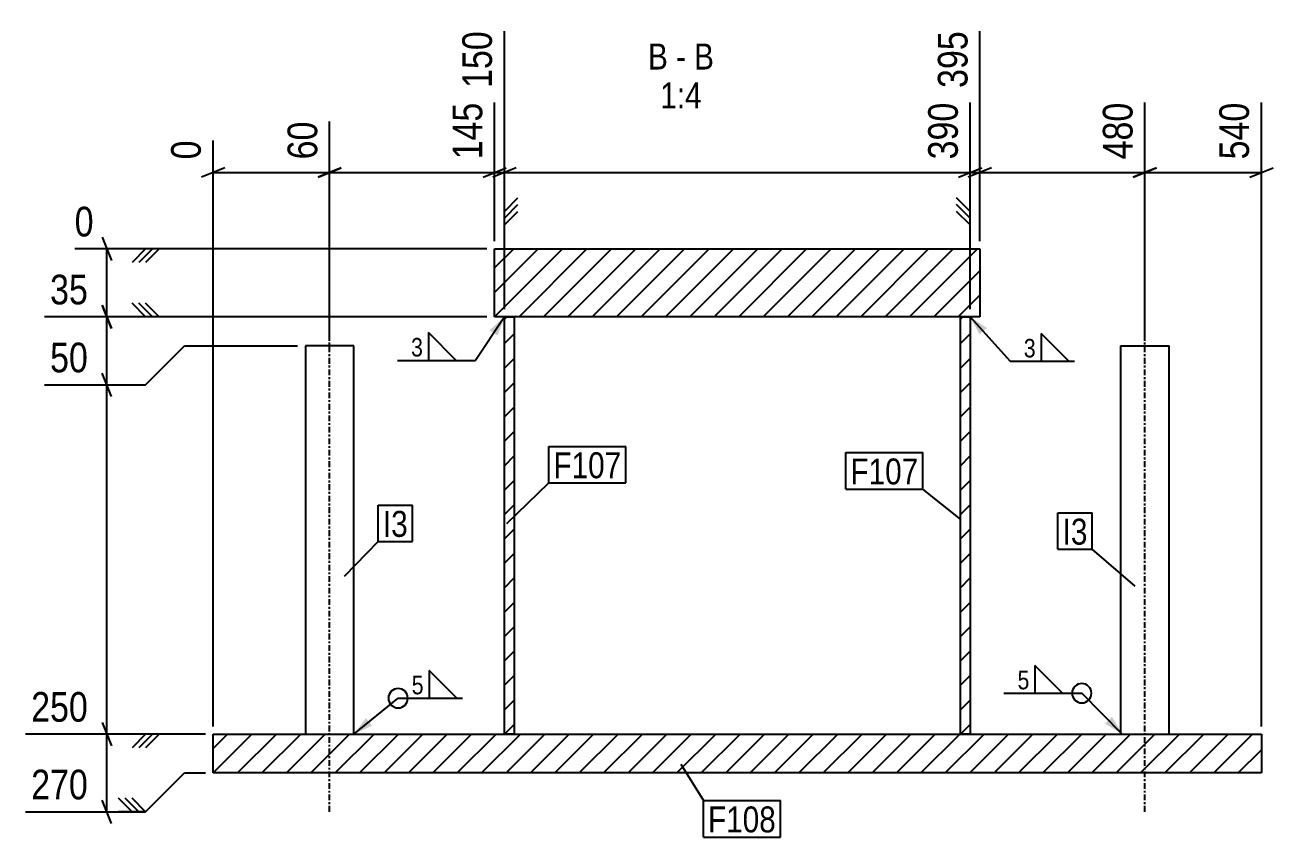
# Model space of a CAD drawing. Header units: millimetres. Extents: x 9 to 43771, y 10 to 1769.
# Drawn here: x 9 to 652, y 10 to 428 of the extents above; entities that cross this region are included whole.
import ezdxf

# ---------------------------------------------------------------- set-up
doc = ezdxf.new("R2010")
doc.units = ezdxf.units.MM
doc.linetypes.add('DXK_LINE_DOT2', pattern=[3.9198, 1.9599, -1.9599])
doc.linetypes.add('DXK_LINE_DOT3', pattern=[5.9187, 2.979, -0.9799, 0.9799, -0.9799])
for name, color, linetype in [('MÅLSÆTNING', 7, 'Continuous'), ('STÅL', 7, 'Continuous'), ('TEKST', 7, 'Continuous')]:
    doc.layers.add(name, color=color, linetype=linetype)
doc.styles.add('Arial Narrow', font='ARIALN.TTF', dxfattribs={"height": 0.2})

msp = doc.modelspace()

# ---------------------------------------------------------------- hatches: boundary and pattern name
at = {"layer": 'STÅL', "linetype": 'Continuous'}
h = msp.add_hatch(dxfattribs=at)
h.set_pattern_fill('', scale=2.8, style=0, pattern_type=0)
h.set_pattern_definition([(45, (251.279, 277.624), (-6.28618, 6.28618), [])])
h.paths.add_polyline_path([(251.28, 312.62), (251.28, 277.62), (501.28, 277.62), (501.28, 312.62)])
h = msp.add_hatch(dxfattribs=at)
h.set_pattern_fill('', scale=2.8, style=0, pattern_type=0)
h.set_pattern_definition([(45, (256.2846, 62.624), (-6.28618, 6.28618), [])])
h.paths.add_polyline_path([(256.28, 277.62), (256.28, 62.62), (261.28, 62.62), (261.28, 277.62)])
h = msp.add_hatch(dxfattribs=at)
h.set_pattern_fill('', scale=2.8, style=0, pattern_type=0)
h.set_pattern_definition([(45, (491.279, 62.624), (-6.28618, 6.28618), [])])
h.paths.add_polyline_path([(491.28, 277.62), (491.28, 62.62), (496.28, 62.62), (496.28, 277.62)])
h = msp.add_hatch(dxfattribs=at)
h.set_pattern_fill('', scale=2.8, style=0, pattern_type=0)
h.set_pattern_definition([(45, (106.279, 42.624), (-6.28618, 6.28618), [])])
h.paths.add_polyline_path([(106.28, 62.62), (106.28, 42.62), (646.28, 42.62), (646.28, 62.62)])
at = {"layer": 'TEKST', "linetype": 'Continuous'}
for points in [[(248.66, 270.69), (256.28, 277.62), (252.82, 267.92)], [(501.1, 268.51), (496.28, 277.62), (504.82, 271.86)], [(188.12, 66.99), (178.78, 62.62), (184.97, 70.87)], [(569.34, 71.49), (574.6, 62.62), (565.79, 67.98)]]:
    msp.add_hatch(color=3, dxfattribs=at).paths.add_polyline_path(points)

# ---------------------------------------------------------------- linework, layer by layer
at = {"layer": 'MÅLSÆTNING', "color": 7, "linetype": 'Continuous'}
for p, q in [((256.28, 281.62), (256.28, 424.77)), ((256.28, 281.62), (256.28, 424.77)), ((501.28, 316.62), (501.28, 424.77)), ((501.28, 316.62), (501.28, 424.77)), ((251.28, 316.62), (251.28, 387.97)), ((251.28, 316.62), (251.28, 387.97)), ((496.28, 281.62), (496.28, 387.97)), ((496.28, 281.62), (496.28, 387.97)), ((586.28, 266.62), (586.28, 387.97)), ((646.28, 66.62), (646.28, 387.97)), ((166.28, 266.62), (166.28, 378.22)), ((106.28, 66.62), (106.28, 368.47)), ((112.28, 354.32), (100.28, 349.52)), ((160.28, 349.52), (172.28, 354.32)), ((245.28, 349.52), (257.28, 354.32)), ((245.28, 349.52), (257.28, 354.32)), ((262.28, 354.32), (250.28, 349.52)), ((262.28, 354.32), (250.28, 349.52)), ((490.28, 349.52), (502.28, 354.32)), ((490.28, 349.52), (502.28, 354.32)), ((507.28, 354.32), (495.28, 349.52)), ((507.28, 354.32), (495.28, 349.52)), ((580.28, 349.52), (592.28, 354.32)), ((640.28, 349.52), (652.28, 354.32)), ((106.28, 351.92), (166.28, 351.92)), ((166.28, 351.92), (251.28, 351.92)), ((251.28, 351.92), (256.28, 351.92)), ((256.28, 351.92), (496.28, 351.92)), ((496.28, 351.92), (501.28, 351.92)), ((501.28, 351.92), (586.28, 351.92)), ((586.28, 351.92), (646.28, 351.92)), ((256.28, 331.92), (263.28, 338.92)), ((256.28, 324.92), (256.28, 338.92)), ((256.28, 331.92), (263.28, 338.92)), ((256.28, 324.92), (256.28, 338.92)), ((256.28, 328.42), (263.28, 335.42)), ((256.28, 328.42), (263.28, 335.42)), ((496.28, 331.92), (489.28, 338.92)), ((496.28, 331.92), (489.28, 338.92)), ((496.28, 328.42), (489.28, 335.42)), ((496.28, 328.42), (489.28, 335.42)), ((496.28, 324.92), (496.28, 338.92)), ((496.28, 324.92), (496.28, 338.92)), ((256.28, 324.92), (263.28, 331.92)), ((256.28, 324.92), (263.28, 331.92)), ((496.28, 324.92), (489.28, 331.92)), ((496.28, 324.92), (489.28, 331.92)), ((49.08, 318.62), (53.88, 306.62)), ((247.28, 312.62), (34.93, 312.62)), ((51.48, 277.62), (51.48, 312.62)), ((71.48, 312.62), (64.48, 305.62)), ((78.48, 312.62), (64.48, 312.62)), ((74.98, 312.62), (67.98, 305.62)), ((78.48, 312.62), (71.48, 305.62)), ((53.88, 271.62), (49.08, 283.62)), ((49.08, 283.62), (53.88, 271.62)), ((71.48, 277.62), (64.48, 284.62)), ((71.48, 277.62), (64.48, 284.62)), ((74.98, 277.62), (67.98, 284.62)), ((74.98, 277.62), (67.98, 284.62)), ((78.48, 277.62), (71.48, 284.62)), ((78.48, 277.62), (71.48, 284.62)), ((247.28, 277.62), (19.35, 277.62)), ((247.28, 277.62), (19.35, 277.62)), ((51.48, 242.62), (51.48, 277.62)), ((78.48, 277.62), (64.48, 277.62)), ((78.48, 277.62), (64.48, 277.62)), ((71.48, 242.62), (91.48, 262.62)), ((71.48, 242.62), (91.48, 262.62)), ((91.48, 262.62), (149.78, 262.62)), ((91.48, 262.62), (149.78, 262.62)), ((53.88, 236.62), (49.08, 248.62)), ((53.88, 236.62), (49.08, 248.62)), ((19.35, 242.62), (71.48, 242.62)), ((19.35, 242.62), (71.48, 242.62)), ((51.48, 62.62), (51.48, 242.62)), ((49.08, 68.62), (53.88, 56.62)), ((49.08, 68.62), (53.88, 56.62)), ((102.28, 62.62), (9.6, 62.62)), ((51.48, 22.62), (51.48, 62.62)), ((71.48, 62.62), (64.48, 55.62)), ((78.48, 62.62), (64.48, 62.62)), ((71.48, 62.62), (64.48, 55.62)), ((78.48, 62.62), (64.48, 62.62)), ((74.98, 62.62), (67.98, 55.62)), ((74.98, 62.62), (67.98, 55.62)), ((78.48, 62.62), (71.48, 55.62)), ((78.48, 62.62), (71.48, 55.62)), ((71.48, 22.62), (91.48, 42.62)), ((91.48, 42.62), (102.28, 42.62)), ((53.88, 16.62), (49.08, 28.62)), ((64.48, 22.62), (57.48, 29.62)), ((67.98, 22.62), (60.98, 29.62)), ((71.48, 22.62), (64.48, 29.62)), ((9.6, 22.62), (71.48, 22.62)), ((71.48, 22.62), (57.48, 22.62))]:
    msp.add_line(p, q, dxfattribs=at)
at = {"layer": 'STÅL', "color": 2, "linetype": 'Continuous'}
for p, q in [((251.28, 277.62), (251.28, 312.62)), ((251.28, 312.62), (501.28, 312.62)), ((501.28, 312.62), (501.28, 277.62)), ((501.28, 277.62), (251.28, 277.62)), ((256.28, 62.62), (256.28, 277.62)), ((256.28, 277.62), (261.28, 277.62)), ((261.28, 277.62), (261.28, 62.62)), ((491.28, 62.62), (491.28, 277.62)), ((491.28, 277.62), (496.28, 277.62)), ((496.28, 277.62), (496.28, 62.62)), ((153.78, 262.62), (153.78, 62.62)), ((178.78, 262.62), (153.78, 262.62)), ((178.78, 62.62), (178.78, 262.62)), ((573.78, 262.62), (573.78, 62.62)), ((573.78, 262.62), (598.78, 262.62)), ((598.78, 62.62), (598.78, 262.62)), ((106.28, 42.62), (106.28, 62.62)), ((106.28, 62.62), (646.28, 62.62)), ((261.28, 62.62), (256.28, 62.62)), ((496.28, 62.62), (491.28, 62.62)), ((646.28, 62.62), (646.28, 42.62)), ((646.28, 42.62), (106.28, 42.62))]:
    msp.add_line(p, q, dxfattribs=at)
at = {"layer": 'STÅL', "color": 7, "linetype": 'DXK_LINE_DOT3'}
for p, q in [((166.28, 22.62), (166.28, 302.62)), ((586.28, 22.62), (586.28, 302.62))]:
    msp.add_line(p, q, dxfattribs=at)
at = {"layer": 'STÅL', "color": 7, "linetype": 'DXK_LINE_DOT2'}
for p, q in [((153.78, 62.62), (178.78, 62.62)), ((573.78, 62.62), (598.78, 62.62))]:
    msp.add_line(p, q, dxfattribs=at)
at = {"layer": 'TEKST', "color": 3, "linetype": 'Continuous'}
for p, q in [((256.28, 277.62), (241.33, 255.17)), ((496.28, 277.62), (516.88, 254.69)), ((574.6, 62.62), (553.75, 83.7)), ((178.78, 62.62), (201.57, 81.14))]:
    msp.add_line(p, q, dxfattribs=at)
for centre, start, end in [((201.57, 81.14), 90, 270), ((553.75, 83.7), 90, 270), ((553.75, 83.7), 270, 90)]:
    msp.add_arc(centre, 5, start, end, dxfattribs=at)

# ---------------------------------------------------------------- wipeouts: each hides what was drawn before it
at = {"color": 0, "linetype": 'Continuous'}
for points in [[(340.52, 405.02), (340.52, 419.02), (330.3, 419.02), (330.3, 405.02)], [(349.82, 405.02), (349.82, 419.02), (344.72, 419.02), (344.72, 405.02)], [(364.25, 405.02), (364.25, 419.02), (354.02, 419.02), (354.02, 405.02)], [(357.94, 385.02), (357.94, 399.02), (336.61, 399.02), (336.61, 385.02)]]:
    msp.add_wipeout(points, dxfattribs=at).dxf.layer = 'TEKST'
at = {"color": 0}
for points in [[(215.13, 256.37), (215.13, 267.97), (207.43, 267.97), (207.43, 256.37)], [(530.78, 255.89), (530.78, 267.49), (523.08, 267.49), (523.08, 255.89)], [(316.53, 194.45), (316.53, 208.45), (281.57, 208.45), (281.57, 194.45)], [(469.55, 191.25), (469.55, 205.25), (434.59, 205.25), (434.59, 191.25)], [(206.52, 164.26), (206.52, 178.26), (193.73, 178.26), (193.73, 164.26)], [(556.68, 160.24), (556.68, 174.24), (543.89, 174.24), (543.89, 160.24)], [(527.55, 84.9), (527.55, 96.5), (519.85, 96.5), (519.85, 84.9)], [(215.47, 82.34), (215.47, 93.94), (207.77, 93.94), (207.77, 82.34)], [(396.16, 12), (396.16, 26), (361.2, 26), (361.2, 12)]]:
    msp.add_wipeout(points, dxfattribs=at).dxf.layer = 'TEKST'

# ---------------------------------------------------------------- next in the draw order: linework, layer by layer
at = {"layer": 'TEKST', "color": 3, "linetype": 'Continuous'}
for p, q in [((231.47, 255.17), (217.18, 269.46)), ((217.18, 269.46), (217.18, 255.17)), ((547.12, 254.69), (532.83, 268.98)), ((532.83, 268.98), (532.83, 254.69)), ((201.23, 255.17), (241.33, 255.17)), ((217.18, 255.17), (231.47, 255.17)), ((516.88, 254.69), (549.98, 254.69)), ((532.83, 254.69), (547.12, 254.69)), ((543.89, 83.7), (529.6, 97.99)), ((529.6, 97.99), (529.6, 83.7)), ((231.81, 81.14), (217.53, 95.43)), ((217.53, 95.43), (217.53, 81.14)), ((513.65, 83.7), (553.75, 83.7)), ((529.6, 83.7), (543.89, 83.7)), ((201.57, 81.14), (234.67, 81.14)), ((217.53, 81.14), (231.81, 81.14))]:
    msp.add_line(p, q, dxfattribs=at)
msp.add_arc((201.57, 81.14), 5, 270, 90, dxfattribs=at)

# ---------------------------------------------------------------- next in the draw order: texts
at = {"layer": 'TEKST', "color": 3, "linetype": 'Continuous', "style": 'Arial Narrow'}
for s, height, p in [('B', 13.36, (330.3, 405.02)), ('B', 13.36, (354.02, 405.02)), ('-', 13.36, (344.72, 405.02)), ('1:4', 13.362, (336.61, 385.02))]:
    msp.add_text(s, height=height, dxfattribs=at).set_placement(p)
at = {"layer": 'TEKST', "color": 3, "style": 'Arial Narrow'}
for s, p in [('3', (208.23, 257.17)), ('3', (523.88, 256.69)), ('5', (208.57, 83.14)), ('5', (520.65, 85.7))]:
    msp.add_text(s, height=9.54, dxfattribs=at).set_placement(p)

# ---------------------------------------------------------------- next in the draw order: wipeouts: each hides what was drawn before it
at = {"color": 0, "linetype": 'Continuous'}
for points in [[(253.08, 427.97), (230.68, 427.97), (230.68, 392.32), (253.08, 392.32)], [(498.08, 427.97), (475.68, 427.97), (475.68, 392.32), (498.08, 392.32)], [(583.08, 391.17), (560.68, 391.17), (560.68, 355.52), (583.08, 355.52)], [(643.08, 391.17), (620.68, 391.17), (620.68, 355.52), (643.08, 355.52)], [(163.08, 381.42), (140.68, 381.42), (140.68, 355.52), (163.08, 355.52)], [(103.08, 371.67), (80.68, 371.67), (80.68, 355.52), (103.08, 355.52)], [(47.88, 315.82), (47.88, 338.22), (31.73, 338.22), (31.73, 315.82)], [(44.96, 280.82), (44.96, 303.22), (19.06, 303.22), (19.06, 280.82)], [(44.96, 245.82), (44.96, 268.22), (19.06, 268.22), (19.06, 245.82)], [(44.96, 65.82), (44.96, 88.22), (9.31, 88.22), (9.31, 65.82)], [(44.96, 25.82), (44.96, 48.22), (9.31, 48.22), (9.31, 25.82)]]:
    msp.add_wipeout(points, dxfattribs=at).dxf.layer = 'MÅLSÆTNING'
at = {"color": 0}
for points in [[(316.53, 194.45), (316.53, 208.45), (281.57, 208.45), (281.57, 194.45)], [(469.55, 191.25), (469.55, 205.25), (434.59, 205.25), (434.59, 191.25)], [(206.52, 164.26), (206.52, 178.26), (193.73, 178.26), (193.73, 164.26)], [(556.68, 160.24), (556.68, 174.24), (543.89, 174.24), (543.89, 160.24)], [(396.16, 12), (396.16, 26), (361.2, 26), (361.2, 12)]]:
    msp.add_wipeout(points, dxfattribs=at).dxf.layer = 'TEKST'

# ---------------------------------------------------------------- next in the draw order: linework, layer by layer
at = {"layer": 'MÅLSÆTNING', "color": 7, "linetype": 'Continuous'}
for p, q in [((586.28, 266.62), (586.28, 387.97)), ((166.28, 266.62), (166.28, 378.22)), ((172.28, 354.32), (160.28, 349.52)), ((592.28, 354.32), (580.28, 349.52)), ((102.28, 62.62), (9.6, 62.62))]:
    msp.add_line(p, q, dxfattribs=at)
at = {"layer": 'TEKST', "color": 7, "linetype": 'Continuous'}
for p, q in [((279.17, 210.85), (318.93, 210.85)), ((279.17, 192.05), (279.17, 210.85)), ((318.93, 192.05), (318.93, 210.85)), ((432.19, 207.65), (471.95, 207.65)), ((432.19, 188.85), (432.19, 207.65)), ((471.95, 188.85), (471.95, 207.65)), ((257.58, 171.16), (279.17, 192.05)), ((279.17, 192.05), (318.93, 192.05)), ((432.19, 188.85), (471.95, 188.85)), ((491.28, 173.29), (471.95, 188.85)), ((191.33, 180.66), (208.92, 180.66)), ((191.33, 161.86), (191.33, 180.66)), ((208.92, 161.86), (208.92, 180.66)), ((541.49, 176.64), (559.08, 176.64)), ((541.49, 157.84), (541.49, 176.64)), ((559.08, 157.84), (559.08, 176.64)), ((173.85, 143.97), (191.33, 161.86)), ((191.33, 161.86), (208.92, 161.86)), ((541.49, 157.84), (559.08, 157.84)), ((581.2, 138.78), (559.08, 157.84)), ((347.12, 47.15), (358.8, 28.4)), ((358.8, 28.4), (398.56, 28.4)), ((358.8, 9.6), (358.8, 28.4)), ((398.56, 9.6), (398.56, 28.4)), ((358.8, 9.6), (398.56, 9.6))]:
    msp.add_line(p, q, dxfattribs=at)

# ---------------------------------------------------------------- next in the draw order: texts
at = {"layer": 'MÅLSÆTNING', "color": 3, "linetype": 'Continuous', "style": 'Arial Narrow'}
for s, height, p in [('150', 15.271, (249.88, 395.52)), ('395', 15.271, (494.88, 395.52)), ('480', 15.271, (579.88, 358.72)), ('540', 15.271, (639.88, 358.72)), ('60', 15.271, (159.88, 358.72)), ('0', 15.27, (99.88, 358.72))]:
    msp.add_text(s, height=height, rotation=90.00021, dxfattribs=at).set_placement(p)
for s, height, p in [('0', 15.27, (34.93, 319.02)), ('35', 15.271, (22.26, 284.02)), ('50', 15.271, (22.26, 249.02)), ('250', 15.271, (12.51, 69.02)), ('270', 15.271, (12.51, 29.02))]:
    msp.add_text(s, height=height, dxfattribs=at).set_placement(p)
at = {"layer": 'TEKST', "color": 3, "style": 'Arial Narrow'}
for s, p in [('F107', (281.57, 194.45)), ('F107', (434.59, 191.25)), ('I3', (193.73, 164.26)), ('I3', (543.89, 160.24)), ('F108', (361.2, 12))]:
    msp.add_text(s, height=13.362, dxfattribs=at).set_placement(p)

# ---------------------------------------------------------------- next in the draw order: wipeouts: each hides what was drawn before it
at = {"color": 0, "linetype": 'Continuous'}
for points in [[(248.08, 391.17), (225.68, 391.17), (225.68, 355.52), (248.08, 355.52)], [(493.08, 391.17), (470.68, 391.17), (470.68, 355.52), (493.08, 355.52)]]:
    msp.add_wipeout(points, dxfattribs=at).dxf.layer = 'MÅLSÆTNING'

# ---------------------------------------------------------------- next in the draw order: texts
at = {"layer": 'MÅLSÆTNING', "color": 3, "linetype": 'Continuous', "style": 'Arial Narrow'}
for s, p in [('145', (244.88, 358.72)), ('390', (489.88, 358.72))]:
    msp.add_text(s, height=15.271, rotation=90.00021, dxfattribs=at).set_placement(p)

doc.saveas('drawing.dxf')
